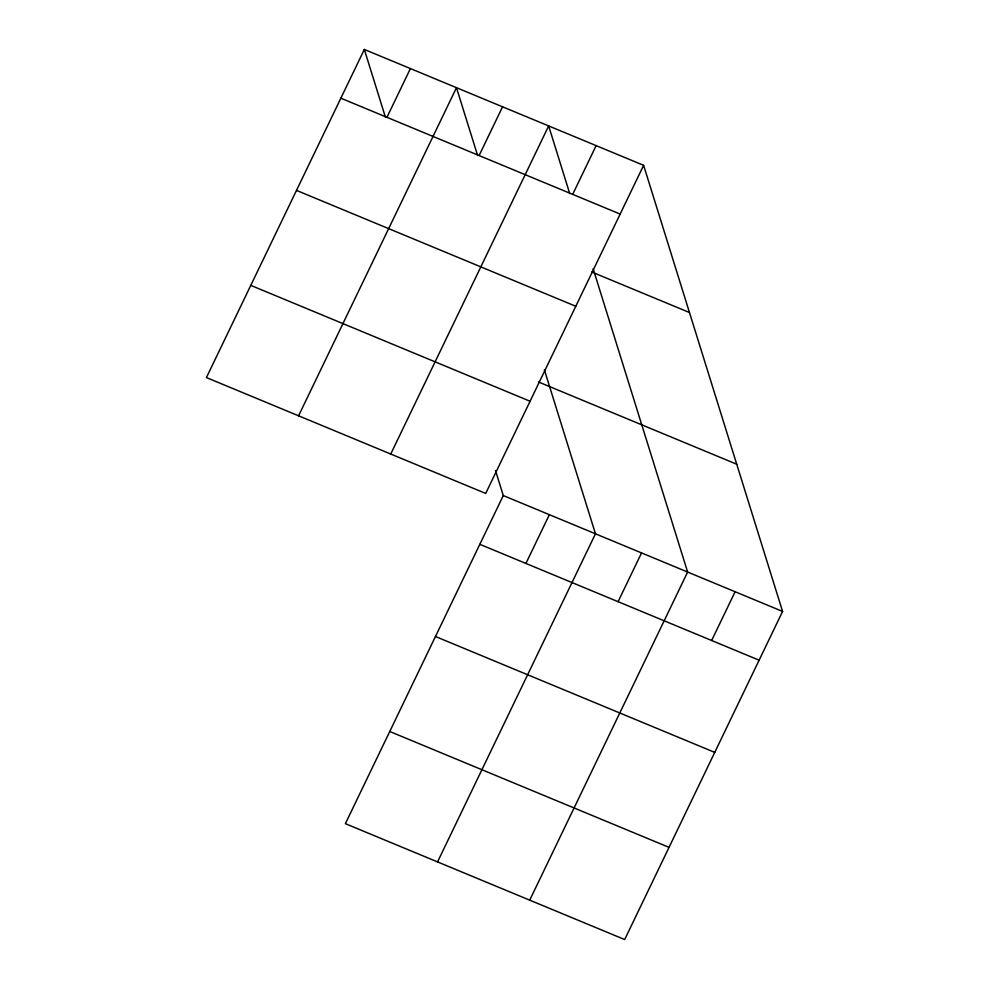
<?xml version="1.0" encoding="UTF-8"?>
<svg xmlns="http://www.w3.org/2000/svg" width="989" height="989" viewBox="0 0 989 989"><rect width="100%" height="100%" fill="white"/><g stroke="black" fill="none" stroke-linecap="round" stroke-linejoin="round"><path stroke-width="1.48" d="M364.323 49.45L206.417 377.563L485.71 493.437L643.616 165.324L364.323 49.45L385.413 117.172M386.946 117.32L410.41 68.575M298.579 415.8L456.485 87.687L477.588 155.409M479.109 155.557L502.573 106.812M390.742 454.038L548.66 125.924L569.751 193.646M572.68 194.376L596.132 145.618M495.501 470.541L503.29 495.563L345.384 823.676L624.677 939.55L782.583 611.437L643.616 165.324M525.913 563.433L549.377 514.688M437.546 861.914L595.465 533.8L544.346 369.738M618.088 601.671L641.54 552.925M529.721 900.151L687.627 572.038L593.14 268.724M711.647 640.489L735.111 591.743M340.859 98.195L620.152 214.069M591.719 271.987L689.481 312.536M296.49 190.395L575.783 306.256M538.424 381.952L736.731 464.224M250.786 285.376L530.079 401.25M503.29 495.563L782.583 611.437M479.826 544.321L759.132 660.195M435.469 636.508L714.763 752.382M389.753 731.489L669.046 847.363"/></g></svg>
